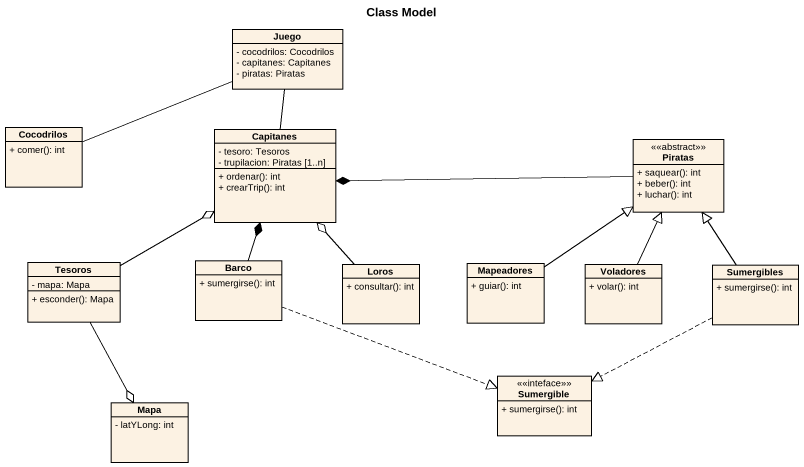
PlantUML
@startuml
title Class Model
hide circle
hide empty members
skinparam classAttributeIconSize 0
class Juego {
  - cocodrilos: Cocodrilos
  - capitanes: Capitanes
  - piratas: Piratas
}
class Cocodrilos {
  + comer(): int
}
class Capitanes {
  - tesoro: Tesoros
  - trupilacion: Piratas [1..n]
  + ordenar(): int
  + crearTrip(): int
}
class Piratas <<abstract>> {
  + saquear(): int
  + beber(): int
  + luchar(): int
}
class Tesoros {
  - mapa: Mapa
  + esconder(): Mapa
}
class Barco {
  + sumergirse(): int
}
class Loros {
  + consultar(): int
}
class Mapeadores {
  + guiar(): int
}
class Voladores {
  + volar(): int
}
class Sumergibles {
  + sumergirse(): int
}
class Sumergible <<inteface>> {
  + sumergirse(): int
}
class Mapa {
  - latYLong: int
}
Cocodrilos -right- Juego
Capitanes -up- Juego
Piratas -left-* Capitanes
Tesoros -right-o Capitanes
Tesoros --o Mapa
Barco -up-* Capitanes
Barco .right.|> Sumergible
Loros -up-o Capitanes
Mapeadores -up-|> Piratas
Voladores -up-|> Piratas
Sumergibles -up-|> Piratas
Sumergibles .left.|> Sumergible
@enduml
